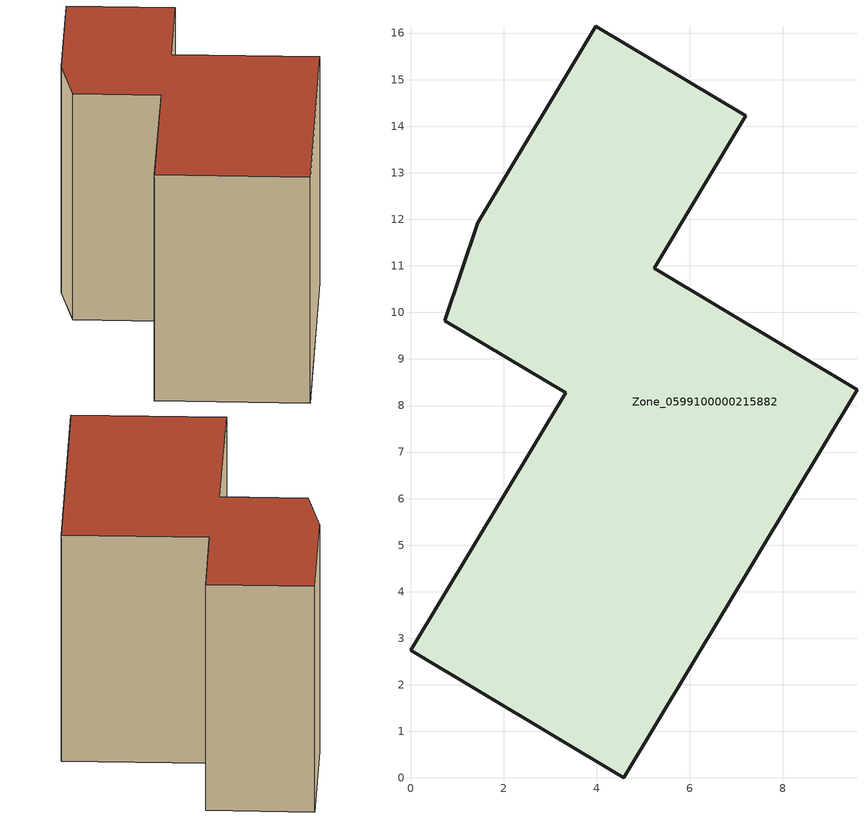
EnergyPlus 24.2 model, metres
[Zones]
Zone_0599100000215882
 floor ground (C_G): 1.45,11.92 3.98,16.15 7.2,14.22 5.24,10.95 9.59,8.34 4.58,0 0,2.74 3.33,8.27 0.73,9.82 z0
 wall outside (C_F): 5.24,10.95 7.2,14.22 3.98,16.15 1.45,11.92 0.73,9.82 3.33,8.27 0,2.74 4.58,0 9.59,8.34 5.24,10.95 z0:8.55
 roof outside (C_R): 1.45,11.92 0.73,9.82 3.33,8.27 0,2.74 4.58,0 9.59,8.34 5.24,10.95 7.2,14.22 3.98,16.15 z8.55
[BUILDING]
Pand.0599100000215882: North Axis=0; Terrain=City; Loads Convergence Tolerance Value=0.04; Temperature Convergence Tolerance Value=0.4; Solar Distribution=FullExterior; Maximum Number of Warmup Days=25; Minimum Number of Warmup Days=1
[Site:Location]
Rotterdam.The.Hague.AP_ZH_NLD Design_Conditions: Latitude=51.96; Longitude=4.45; Time Zone=1; Elevation=-4.5
[SITE:GROUNDTEMPERATURE:BUILDINGSURFACE]
18, 18, 18, 18, 18, 18, 18, 18, 18, 18, 18, 18
[MATERIAL] Thermal Absorptance=0.9; Solar Absorptance=0.7; Visible Absorptance=0.7
Name | Roughness | Thickness | Conductivity | Density | Specific Heat
G.TC.1975-1991 | MediumSmooth | 0.15 | 0.288461 | 540 | 1210
F.TC.1975-1991 | Rough | 0.3 | 0.230769 | 1920 | 840
R.TC.1975-1991 | MediumRough | 0.2 | 0.153846 | 1500 | 1000
[CONSTRUCTION]
C_G: G.TC.1975-1991
C_F: F.TC.1975-1991
C_R: R.TC.1975-1991
[ZONE]
Zone_0599100000215882: Type=1; Multiplier=1; Ceiling Height=Autocalculate; Volume=Autocalculate; Floor Area=autocalculate; Part of Total Floor Area=Yes
[ZONEINFILTRATION:DESIGNFLOWRATE]
Infil_Zone_0599100000215882: Zone or ZoneList or Space or SpaceList=Zone_0599100000215882; Schedule=AlwaysOn; Design Flow Rate Calculation Method=Flow/Area; Flow Rate per Floor Area=0.003; Constant Term Coefficient=1; Temperature Term Coefficient=0; Velocity Term Coefficient=0; Velocity Squared Term Coefficient=0
[HVACTEMPLATE:ZONE:IDEALLOADSAIRSYSTEM]
Zone_0599100000215882: Maximum Heating Supply Air Temperature=50; Minimum Cooling Supply Air Temperature=13; Maximum Heating Supply Air Humidity Ratio=0.0156; Minimum Cooling Supply Air Humidity Ratio=0.0077; Heating Limit=NoLimit; Cooling Limit=NoLimit; Dehumidification Control Type=ConstantSensibleHeatRatio; Cooling Sensible Heat Ratio=0.7; Dehumidification Setpoint=60; Humidification Control Type=None; Humidification Setpoint=30; Outdoor Air Method=None; Outdoor Air Flow Rate per Person=0.00944; Outdoor Air Flow Rate per Zone Floor Area=0; Outdoor Air Flow Rate per Zone=0; Demand Controlled Ventilation Type=None; Outdoor Air Economizer Type=NoEconomizer; Heat Recovery Type=None; Sensible Heat Recovery Effectiveness=0.7; Latent Heat Recovery Effectiveness=0.65
[ZONECONTROL:THERMOSTAT]
ThermostatControl_Zone_0599100000215882: Zone or ZoneList=Zone_0599100000215882; Control Type Schedule=DualSetpointControlType; Control 1=Thermostat_Zone_0599100000215882; Temperature Difference Between Cutout And Setpoint=0
[THERMOSTATSETPOINT:DUALSETPOINT]
Thermostat_Zone_0599100000215882: Heating Setpoint Temperature Schedule=HeatingSetpoint_Zone_0599100000215882; Cooling Setpoint Temperature Schedule=CoolingSetpoint_Zone_0599100000215882
[SCHEDULE:COMPACT]
HeatingSetpoint_Zone_0599100000215882: Through: 12/31, For: AllDays, Until: 24:00, 21
CoolingSetpoint_Zone_0599100000215882: Through: 12/31, For: AllDays, Until: 24:00, 24
DualSetpointControlType: Through: 12/31, For: AllDays, Until: 24:00, 4
AlwaysOn: Through: 12/31, For: AllDays, Until: 24:00, 1
